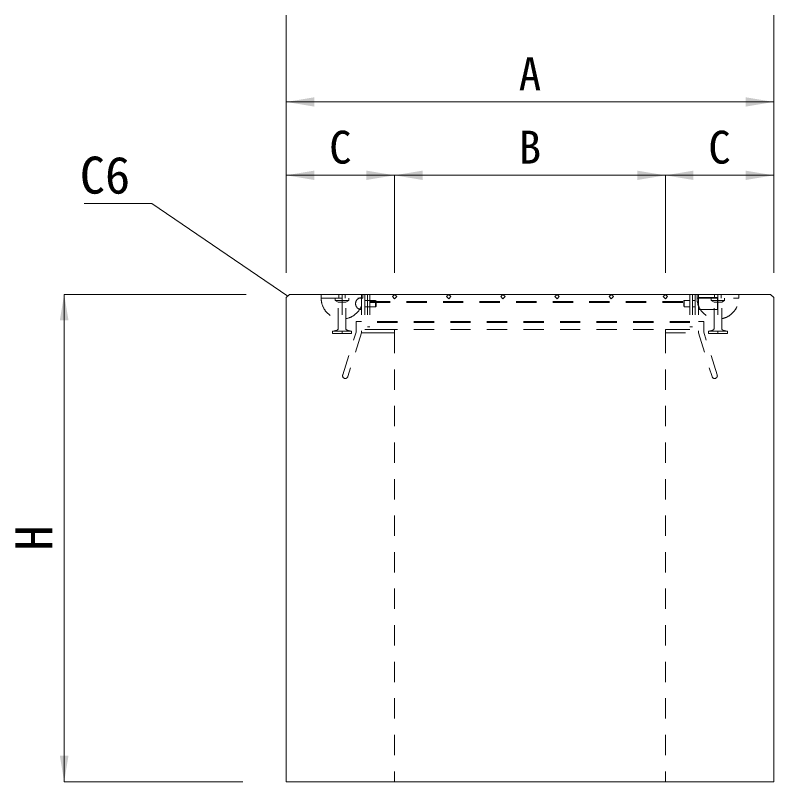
# Model space of a CAD drawing. Units: millimetres, scale not verified. Extents: x 3819 to 56619, y -16688 to 1396.
# Drawn here: x 47269 to 48669, y -7610 to -6195 of the extents above; entities that cross this region are included whole.
import ezdxf
from ezdxf.enums import TextEntityAlignment as Align

# ---------------------------------------------------------------- set-up
doc = ezdxf.new("R2010")
doc.units = ezdxf.units.MM
doc.header["$LTSCALE"] = 50
doc.linetypes.add('USER1', pattern=[1.35, 0.75, -0.6])
doc.linetypes.add('USER2', pattern=[2, 1, -1])
for name, color, linetype, lineweight in [('受枠', 3, 'USER2', 5), ('寸法線', 7, 'Continuous', 13), ('引出線', 4, 'Continuous', 13), ('集水桝', 1, 'Continuous', 5), ('ｲﾝｻｰﾄ', 3, 'Continuous', 9), ('ｸﾞﾚｰﾁﾝｸﾞ', 7, 'Continuous', 5)]:
    doc.layers.add(name, color=color, linetype=linetype, lineweight=lineweight)
doc.styles.add('ＭＳ ゴシック', font='')
doc.styles.get('ＭＳ ゴシック').set_extended_font_data('MS Gothic')

# ---------------------------------------------------------------- blocks, each defined once
blk = doc.blocks.new('filled_arrow')
at = {"color": 0, "linetype": 'Continuous', "lineweight": -2}
blk.add_solid([(7.5, 1.25), (0, 0), (7.5, -1.25)], dxfattribs=at)

msp = doc.modelspace()

# ---------------------------------------------------------------- linework, layer by layer
at = {"layer": '受枠', "linetype": 'USER1', "lineweight": 9}
for p, q in [((47907.93, -6710.17), (47913.93, -6710.17)), ((47907.93, -6710.17), (47907.93, -6781.17)), ((47913.93, -6710.17), (47913.93, -6775.17)), ((48523.93, -6710.17), (48529.93, -6710.17)), ((48523.93, -6710.17), (48523.93, -6775.17)), ((48529.93, -6710.17), (48529.93, -6781.17)), ((47913.93, -6775.17), (47968.93, -6775.17)), ((47968.93, -6781.17), (47968.93, -6775.17)), ((48468.93, -6781.17), (48468.93, -6775.17)), ((48468.93, -6775.17), (48523.93, -6775.17)), ((47907.93, -6781.17), (47968.93, -6781.17)), ((48468.93, -6781.17), (48529.93, -6781.17))]:
    msp.add_line(p, q, dxfattribs=at)
at = {"layer": '受枠', "linetype": 'USER1'}
for p, q in [((47933.93, -6721.17), (47913.93, -6721.17)), ((47933.93, -6721.17), (47933.93, -6733.17)), ((47934.93, -6722.17), (47933.93, -6721.17)), ((47934.93, -6722.17), (47934.93, -6732.17)), ((48502.93, -6722.17), (48503.93, -6721.17)), ((48502.93, -6722.17), (48502.93, -6732.17)), ((48503.93, -6721.17), (48514.43, -6721.17)), ((48503.93, -6721.17), (48503.93, -6733.17)), ((48518.93, -6721.17), (48523.93, -6721.17)), ((48529.93, -6716.17), (48564.93, -6716.17)), ((48564.93, -6716.17), (48564.93, -6738.17)), ((47933.93, -6733.17), (47913.93, -6733.17)), ((47934.93, -6732.17), (47933.93, -6733.17)), ((48502.93, -6732.17), (48503.93, -6733.17)), ((48503.93, -6733.17), (48514.43, -6733.17)), ((48518.93, -6733.17), (48523.93, -6733.17)), ((48529.93, -6738.17), (48564.93, -6738.17)), ((47897.93, -6760.41), (47907.93, -6760.41)), ((47897.93, -6779.65), (47897.93, -6760.41)), ((48539.93, -6760.41), (48529.93, -6760.41)), ((48539.93, -6779.65), (48539.93, -6760.41)), ((47873.16, -6858.92), (47897.93, -6779.65)), ((48564.71, -6858.92), (48539.93, -6779.65)), ((47907.93, -6781.17), (47882.71, -6861.9)), ((48529.93, -6781.17), (48555.16, -6861.9))]:
    msp.add_line(p, q, dxfattribs=at)
at = {"layer": '受枠', "linetype": 'USER1', "lineweight": 9}
msp.add_arc((47907.93, -6727.17), 11, 90, 270, dxfattribs=at)
at = {"layer": '受枠', "linetype": 'USER1'}
for centre, start, end in [((47877.93, -6860.41), 162.64598, 342.64598), ((48559.93, -6860.41), 197.35402, 17.35402)]:
    msp.add_arc(centre, 5, start, end, dxfattribs=at)
at = {"layer": '寸法線', "lineweight": 9}
for p, q in [((47768.93, -6670.17), (47768.93, -6194.67)), ((48668.93, -6670.17), (48668.93, -6194.67)), ((47768.93, -6354.67), (48668.93, -6354.67)), ((47768.93, -6490.17), (47968.93, -6490.17)), ((47768.93, -6670.17), (47768.93, -6490.17)), ((47968.93, -6490.17), (48468.93, -6490.17)), ((47968.93, -6670.17), (47968.93, -6490.17)), ((47968.93, -6670.17), (47968.93, -6490.17)), ((48468.93, -6670.17), (48468.93, -6490.17)), ((48468.93, -6490.17), (48668.93, -6490.17)), ((48468.93, -6670.17), (48468.93, -6490.17)), ((48668.93, -6670.17), (48668.93, -6490.17))]:
    msp.add_line(p, q, dxfattribs=at)
at = {"layer": '寸法線'}
for p, q in [((47358.93, -7610.17), (47358.93, -6710.17)), ((47694.93, -6710.17), (47358.93, -6710.17)), ((47688.93, -7610.17), (47358.93, -7610.17))]:
    msp.add_line(p, q, dxfattribs=at)
at = {"layer": '引出線'}
msp.add_lwpolyline([(47771.93, -6713.17), (47520.79, -6542.03), (47395.99, -6542.03)], dxfattribs=at)
at = {"layer": '集水桝', "lineweight": 20}
for p, q in [((47768.93, -6716.17), (47774.93, -6710.17)), ((47768.93, -6716.17), (47768.93, -7610.17)), ((47774.93, -6710.17), (48662.93, -6710.17)), ((48662.93, -6710.17), (48668.93, -6716.17)), ((48668.93, -6716.17), (48668.93, -7610.17)), ((47768.93, -7610.17), (48668.93, -7610.17))]:
    msp.add_line(p, q, dxfattribs=at)
at = {"layer": '集水桝', "linetype": 'USER1'}
for p, q in [((47907.93, -6710.17), (47907.93, -6781.17)), ((48529.93, -6710.17), (48529.93, -6781.17)), ((47968.93, -6781.17), (47907.93, -6781.17)), ((48468.93, -6781.17), (48529.93, -6781.17))]:
    msp.add_line(p, q, dxfattribs=at)
at = {"layer": '集水桝', "linetype": 'USER1', "lineweight": 20}
for p, q in [((47968.93, -6781.17), (47968.93, -7610.17)), ((48468.93, -6781.17), (48468.93, -7610.17))]:
    msp.add_line(p, q, dxfattribs=at)
at = {"layer": 'ｲﾝｻｰﾄ', "linetype": 'USER1', "lineweight": 5}
for p, q in [((47833.43, -6710.17), (47910.43, -6710.17)), ((47833.43, -6710.17), (47833.43, -6717.18)), ((47833.43, -6717.18), (47910.43, -6717.18)), ((47859.43, -6717.18), (47859.43, -6721.18)), ((47864.93, -6724.18), (47859.43, -6721.18)), ((47859.43, -6721.18), (47884.43, -6721.18)), ((47865.93, -6710.17), (47865.93, -6717.18)), ((47871.93, -6710.17), (47871.94, -6782.18)), ((47877.93, -6710.17), (47877.93, -6717.18)), ((47878.93, -6724.18), (47884.43, -6721.18)), ((47884.43, -6717.18), (47884.43, -6721.18)), ((47910.43, -6710.17), (47910.43, -6717.18)), ((48527.43, -6710.17), (48604.43, -6710.17)), ((48527.43, -6710.17), (48527.43, -6717.18)), ((48527.43, -6717.18), (48604.43, -6717.18)), ((48553.43, -6717.18), (48553.43, -6721.18)), ((48558.93, -6724.18), (48553.43, -6721.18)), ((48553.43, -6721.18), (48578.43, -6721.18)), ((48559.93, -6710.17), (48559.93, -6717.18)), ((48565.93, -6710.17), (48565.94, -6782.18)), ((48571.93, -6710.17), (48571.93, -6717.18)), ((48572.93, -6724.18), (48578.43, -6721.18)), ((48578.43, -6717.18), (48578.43, -6721.18)), ((48604.43, -6710.17), (48604.43, -6717.18)), ((47864.93, -6724.18), (47878.93, -6724.18)), ((47864.93, -6773.06), (47864.93, -6724.18)), ((47878.93, -6773.06), (47878.93, -6724.18)), ((48558.93, -6724.18), (48572.93, -6724.18)), ((48558.93, -6773.06), (48558.93, -6724.18)), ((48572.93, -6773.06), (48572.93, -6724.18)), ((47862.71, -6775.96), (47854.43, -6778.18)), ((47854.43, -6778.18), (47854.43, -6782.18)), ((47854.43, -6778.18), (47889.43, -6778.18)), ((47881.16, -6775.96), (47889.43, -6778.18)), ((47889.43, -6778.18), (47889.43, -6782.18)), ((48556.71, -6775.96), (48548.43, -6778.18)), ((48548.43, -6778.18), (48548.43, -6782.18)), ((48548.43, -6778.18), (48583.43, -6778.18)), ((48575.16, -6775.96), (48583.43, -6778.18)), ((48583.43, -6778.18), (48583.43, -6782.18)), ((47854.43, -6782.18), (47889.43, -6782.18)), ((48548.43, -6782.18), (48583.43, -6782.18))]:
    msp.add_line(p, q, dxfattribs=at)
for centre, radius, start, end in [((47871.94, -6717.18), 38.5, 180, 0), ((48565.94, -6717.18), 38.5, 180, 0), ((47861.93, -6773.06), 3, 284.9984, 0), ((47881.93, -6773.06), 3, 180, 255.00238), ((48555.93, -6773.06), 3, 284.9984, 0), ((48575.93, -6773.06), 3, 180, 255.00238)]:
    msp.add_arc(centre, radius, start, end, dxfattribs=at)
at = {"layer": 'ｸﾞﾚｰﾁﾝｸﾞ', "linetype": 'USER1', "lineweight": 13}
msp.add_line((47918.93, -6710.17), (48518.93, -6710.17), dxfattribs=at)
at = {"layer": 'ｸﾞﾚｰﾁﾝｸﾞ', "linetype": 'USER1'}
for p, q in [((47918.93, -6710.17), (47918.93, -6770.17)), ((47923.43, -6710.17), (47923.43, -6775.17)), ((47923.43, -6723.17), (48514.43, -6723.17)), ((48514.43, -6710.17), (48514.43, -6775.17)), ((48518.93, -6710.17), (48518.93, -6770.17)), ((47923.43, -6725.17), (48514.43, -6725.17)), ((48514.43, -6760.17), (47923.43, -6760.17)), ((48514.43, -6762.17), (47923.43, -6762.17)), ((47923.43, -6770.17), (47918.93, -6770.17)), ((48514.43, -6775.17), (47923.43, -6775.17)), ((48518.93, -6770.17), (48514.43, -6770.17))]:
    msp.add_line(p, q, dxfattribs=at)
for points in [[(47968.93, -6710.17), (47964.93, -6714.17), (47968.93, -6718.17), (47972.93, -6714.17)], [(48068.93, -6710.17), (48064.93, -6714.17), (48068.93, -6718.17), (48072.93, -6714.17)], [(48168.93, -6710.17), (48164.93, -6714.17), (48168.93, -6718.17), (48172.93, -6714.17)], [(48268.93, -6710.17), (48264.93, -6714.17), (48268.93, -6718.17), (48272.93, -6714.17)], [(48368.93, -6710.17), (48364.93, -6714.17), (48368.93, -6718.17), (48372.93, -6714.17)], [(48468.93, -6710.17), (48464.93, -6714.17), (48468.93, -6718.17), (48472.93, -6714.17)]]:
    msp.add_lwpolyline(points, close=True, dxfattribs=at)

# ---------------------------------------------------------------- block references
at = {"layer": '寸法線', "lineweight": 9, "xscale": 6.93, "yscale": 6.93}
for p in [(47768.93, -6354.67), (47768.93, -6490.17), (47968.93, -6490.17), (48468.93, -6490.17)]:
    msp.add_blockref('filled_arrow', p, dxfattribs=at)
at = {"layer": '寸法線', "lineweight": 9, "xscale": 6.93, "yscale": 6.93, "rotation": 180}
for p in [(48668.93, -6354.67), (47968.93, -6490.17), (48468.93, -6490.17), (48668.93, -6490.17)]:
    msp.add_blockref('filled_arrow', p, dxfattribs=at)
at = {"layer": '寸法線', "xscale": 6.4, "yscale": 6.4}
for p, rotation in [((47358.93, -6710.17), 270), ((47358.93, -7610.17), 90)]:
    msp.add_blockref('filled_arrow', p, dxfattribs=dict(at, rotation=rotation))
at = {"layer": '引出線', "xscale": 0.16, "yscale": 0.16, "rotation": 145.7}
msp.add_blockref('filled_arrow', (47771.93, -6713.17), dxfattribs=at)

# ---------------------------------------------------------------- texts
at = {"layer": '寸法線', "style": 'ＭＳ ゴシック'}
for s, p in [('A', (48218.93, -6302.67)), ('C', (47868.93, -6438.17)), ('B', (48218.93, -6438.17)), ('C', (48568.93, -6438.17))]:
    msp.add_text(s, height=60.76, dxfattribs=at).set_placement(p, align=Align.MIDDLE_CENTER)
msp.add_text('H', height=68.36, rotation=90, dxfattribs=at).set_placement((47302.93, -7160.17), align=Align.MIDDLE_CENTER)
at = {"layer": '引出線', "style": 'ＭＳ ゴシック'}
msp.add_text('C6', height=68.36, dxfattribs=at).set_placement((47480.79, -6455.63), align=Align.TOP_RIGHT)

doc.saveas('drawing.dxf')
